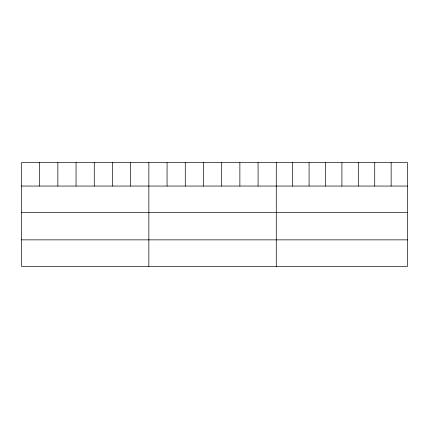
<?xml version="1.0" encoding="UTF-8"?>
<svg xmlns="http://www.w3.org/2000/svg" width="429" height="429" viewBox="0 0 429 429"><rect width="100%" height="100%" fill="white"/><g stroke="black" fill="none" stroke-linecap="round" stroke-linejoin="round"><path stroke-width="0.64" d="M407.55 186.052L407.55 266.355L21.45 266.355L21.45 162.645L407.55 162.645L407.55 186.052L21.45 186.052M21.45 212.553L407.55 212.553M21.45 239.854L407.55 239.854M391.141 162.645L391.141 186.052M374.731 162.645L374.731 186.052M358.322 162.645L358.322 186.052M341.913 162.645L341.913 186.052M325.504 162.645L325.504 186.052M309.094 162.645L309.094 186.052M292.685 162.645L292.685 186.052M276.276 162.645L276.276 266.355M258.076 162.645L258.076 186.052M239.87 162.645L239.87 186.052M221.67 162.645L221.67 186.052M203.469 162.645L203.469 186.052M185.269 162.645L185.269 186.052M167.063 162.645L167.063 186.052M148.863 162.645L148.863 266.355M130.663 162.645L130.663 186.052M112.457 162.645L112.457 186.052M94.257 162.645L94.257 186.052M76.056 162.645L76.056 186.052M57.856 162.645L57.856 186.052M39.65 162.645L39.65 186.052"/></g></svg>
